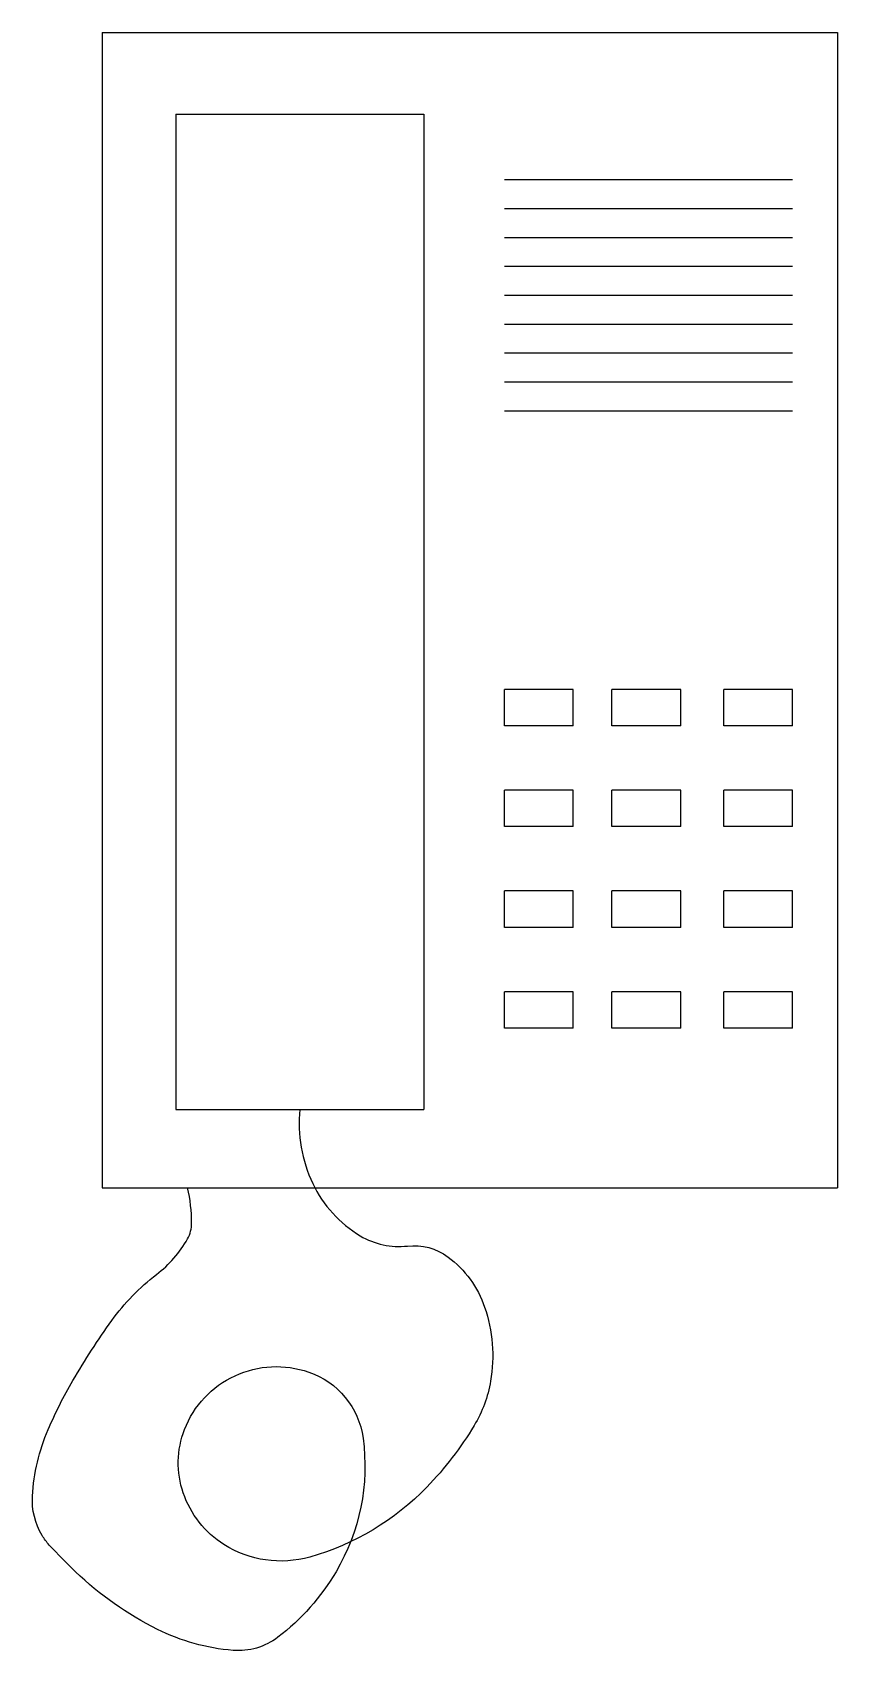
# Model space of a CAD drawing. Header units: millimetres. Extents: x 1288.96 to 1289.113, y 2697.703 to 2698.011.
import ezdxf

# ---------------------------------------------------------------- set-up
doc = ezdxf.new("R2010")
doc.units = ezdxf.units.MM
doc.header["$LTSCALE"] = 10
doc.layers.add('Equipam_audio_vídeo', color=1, linetype='Continuous')

msp = doc.modelspace()

# ---------------------------------------------------------------- linework, layer by layer
at = {"layer": 'Equipam_audio_vídeo'}
for p, q in [((1288.97333, 2698.01141), (1288.97333, 2697.79141)), ((1288.97333, 2698.01141), (1289.11333, 2698.01141)), ((1289.11333, 2698.01141), (1289.11333, 2697.79141)), ((1288.98736, 2697.99582), (1288.98736, 2697.80633)), ((1288.98736, 2697.99582), (1289.03457, 2697.99582)), ((1289.03457, 2697.99582), (1289.03457, 2697.80633)), ((1289.04993, 2697.98337), (1289.10472, 2697.98337)), ((1289.04993, 2697.97787), (1289.10472, 2697.97787)), ((1289.04993, 2697.97237), (1289.10472, 2697.97237)), ((1289.04993, 2697.96687), (1289.10472, 2697.96687)), ((1289.04993, 2697.96137), (1289.10472, 2697.96137)), ((1289.04993, 2697.95587), (1289.10472, 2697.95587)), ((1289.04993, 2697.95037), (1289.10472, 2697.95037)), ((1289.04993, 2697.94487), (1289.10472, 2697.94487)), ((1289.04993, 2697.93937), (1289.10472, 2697.93937)), ((1289.04993, 2697.87937), (1289.04993, 2697.88631)), ((1289.06301, 2697.88631), (1289.04993, 2697.88631)), ((1289.06301, 2697.87937), (1289.06301, 2697.88631)), ((1289.07037, 2697.87937), (1289.07037, 2697.88631)), ((1289.08346, 2697.88631), (1289.07037, 2697.88631)), ((1289.08346, 2697.87937), (1289.08346, 2697.88631)), ((1289.09164, 2697.87937), (1289.09164, 2697.88631)), ((1289.10472, 2697.88631), (1289.09164, 2697.88631)), ((1289.10472, 2697.87937), (1289.10472, 2697.88631)), ((1289.06301, 2697.87937), (1289.04993, 2697.87937)), ((1289.08346, 2697.87937), (1289.07037, 2697.87937)), ((1289.10472, 2697.87937), (1289.09164, 2697.87937)), ((1289.04993, 2697.86017), (1289.04993, 2697.86711)), ((1289.06301, 2697.86711), (1289.04993, 2697.86711)), ((1289.06301, 2697.86017), (1289.06301, 2697.86711)), ((1289.07037, 2697.86017), (1289.07037, 2697.86711)), ((1289.08346, 2697.86711), (1289.07037, 2697.86711)), ((1289.08346, 2697.86017), (1289.08346, 2697.86711)), ((1289.09164, 2697.86017), (1289.09164, 2697.86711)), ((1289.10472, 2697.86711), (1289.09164, 2697.86711)), ((1289.10472, 2697.86017), (1289.10472, 2697.86711)), ((1289.06301, 2697.86017), (1289.04993, 2697.86017)), ((1289.08346, 2697.86017), (1289.07037, 2697.86017)), ((1289.10472, 2697.86017), (1289.09164, 2697.86017)), ((1289.04993, 2697.84097), (1289.04993, 2697.84791)), ((1289.06301, 2697.84791), (1289.04993, 2697.84791)), ((1289.06301, 2697.84097), (1289.06301, 2697.84791)), ((1289.07037, 2697.84097), (1289.07037, 2697.84791)), ((1289.08346, 2697.84791), (1289.07037, 2697.84791)), ((1289.08346, 2697.84097), (1289.08346, 2697.84791)), ((1289.09164, 2697.84097), (1289.09164, 2697.84791)), ((1289.10472, 2697.84791), (1289.09164, 2697.84791)), ((1289.10472, 2697.84097), (1289.10472, 2697.84791)), ((1289.06301, 2697.84097), (1289.04993, 2697.84097)), ((1289.08346, 2697.84097), (1289.07037, 2697.84097)), ((1289.10472, 2697.84097), (1289.09164, 2697.84097)), ((1289.04993, 2697.82177), (1289.04993, 2697.82871)), ((1289.06301, 2697.82871), (1289.04993, 2697.82871)), ((1289.06301, 2697.82177), (1289.06301, 2697.82871)), ((1289.07037, 2697.82177), (1289.07037, 2697.82871)), ((1289.08346, 2697.82871), (1289.07037, 2697.82871)), ((1289.08346, 2697.82177), (1289.08346, 2697.82871)), ((1289.09164, 2697.82177), (1289.09164, 2697.82871)), ((1289.10472, 2697.82871), (1289.09164, 2697.82871)), ((1289.10472, 2697.82177), (1289.10472, 2697.82871)), ((1289.06301, 2697.82177), (1289.04993, 2697.82177)), ((1289.08346, 2697.82177), (1289.07037, 2697.82177)), ((1289.10472, 2697.82177), (1289.09164, 2697.82177)), ((1288.98736, 2697.80633), (1289.03457, 2697.80633)), ((1288.97333, 2697.79141), (1289.11333, 2697.79141))]:
    msp.add_line(p, q, dxfattribs=at)
msp.add_lwpolyline([(1289.01097, 2697.80633, 0.137534), (1289.01342, 2697.7922, 0.147005), (1289.02247, 2697.78225, 0.165601), (1289.03145, 2697.7803, -0.191636), (1289.03919, 2697.77821, -0.150929), (1289.04613, 2697.76868, -0.124925), (1289.04727, 2697.75459, -0.093517), (1289.04414, 2697.74612, -0.056889), (1289.03515, 2697.73441, -0.132409), (1289.01287, 2697.72108, -0.213706), (1288.99651, 2697.72346, -0.170337), (1288.98877, 2697.73329, -0.176759), (1288.98901, 2697.74536, -0.194197), (1288.99862, 2697.7556, -0.193842), (1289.01266, 2697.75631, -0.282937), (1289.02299, 2697.74373, -0.168989), (1289.01785, 2697.71828, -0.096387), (1289.00677, 2697.7058, -0.185368), (1288.99824, 2697.70329, -0.095947), (1288.98384, 2697.70731, -0.074937), (1288.96825, 2697.71828, -0.016478), (1288.96327, 2697.72336, -0.051494), (1288.9619, 2697.72519, -0.14953), (1288.96007, 2697.73269, -0.087256), (1288.96306, 2697.74536, -0.030804), (1288.96775, 2697.75468, -0.02356), (1288.97517, 2697.76611, -0.074058), (1288.9837, 2697.7749, 0.101667), (1288.98959, 2697.78167, 0.12898), (1288.99037, 2697.78464, 0.057408), (1288.98959, 2697.79141)], format="xyb", dxfattribs=at)

doc.saveas('drawing.dxf')
